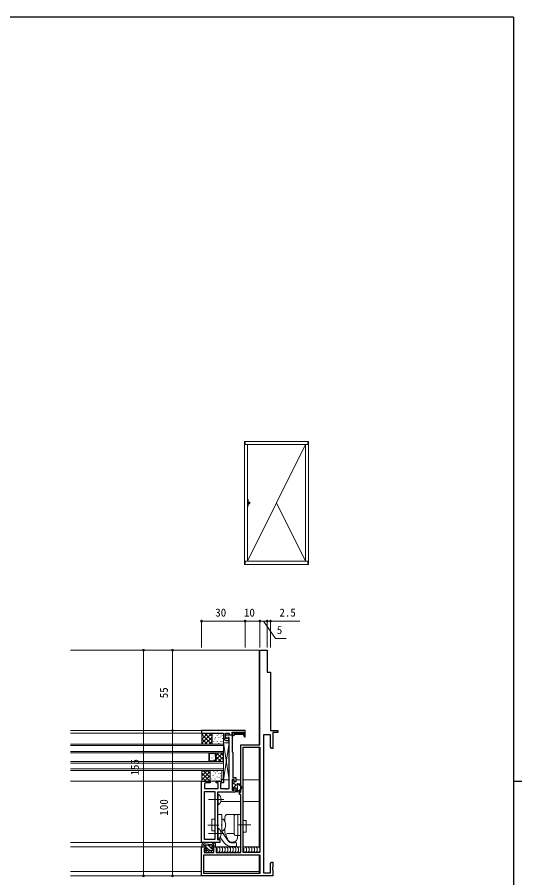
# Model space of a CAD drawing. Units: millimetres, scale not verified. Extents: x -793 to 793, y -564 to 564.
# Drawn here: x 411 to 758, y -33 to 559 of the extents above; entities that cross this region are included whole.
import ezdxf
from ezdxf.enums import TextEntityAlignment as Align

# ---------------------------------------------------------------- set-up
doc = ezdxf.new("R2010")
doc.units = ezdxf.units.MM
doc.header["$LTSCALE"] = 2
doc.layers.add('0-2_YKK_11', color=134, linetype='Continuous')
doc.layers.add('0-7_YKK_ZWAK', color=134, linetype='Continuous')
for name, color, linetype, lineweight in [('0-3_YKK_12', 40, 'Continuous', 18), ('0-4_YKK_13', 120, 'Continuous', 18), ('0-5_YKK_A1', 120, 'Continuous', 18), ('0-6_YKK_D', 200, 'Continuous', 18)]:
    doc.layers.add(name, color=color, linetype=linetype, lineweight=lineweight)
doc.styles.add('ＭＳ ゴシック', font='')
doc.styles.get('ＭＳ ゴシック').set_extended_font_data('MS Gothic')

msp = doc.modelspace()

# ---------------------------------------------------------------- linework, layer by layer
at = {"layer": '0-2_YKK_11'}
msp.add_line((554.7, 61.6), (555.8, 61.6), dxfattribs=at)
for points in [[(580.2, 65.6), (580.2, -29.4), (585.07, -29.4), (585.07, -22.991), (585.7, -21.9), (586.7, -21.9), (586.7, -25.442), (586.58, -25.625), (586.58, -26.175), (586.7, -26.358), (586.7, -26.442), (586.58, -26.625), (586.58, -27.175), (586.7, -27.358), (586.7, -31.4), (537.7, -31.4), (537.7, -11.4), (540.7, -11.4), (540.7, -12.9), (539.5, -12.51), (539.5, -15.4), (546.2, -15.4), (546.2, -12.413), (544.7, -12.9), (544.7, -11.4), (547.7, -11.4), (547.7, -15.4), (564.7, -15.4), (564.7, 24.6), (563.7, 24.6), (563.7, 26.1), (564.7, 26.1), (564.7, 58.6), (577.7, 58.6), (577.7, 123.6), (582.7, 123.6), (582.7, 108.6), (585.2, 108.6), (585.2, 68.6), (590.2, 68.6)], [(567.7, 68.6), (537.7, 68.6), (537.7, 66.6), (549.742, 66.6), (549.925, 66.72), (550.475, 66.72), (550.658, 66.6), (550.742, 66.6), (550.925, 66.72), (551.475, 66.72), (551.658, 66.6), (552.9, 66.6), (552.9, 63.4)], [(539.7, 31.5), (539.7, 28.6), (549.2, 28.6), (549.2, 32.5), (547.7, 32.5), (547.7, 33.6), (551.7, 33.6), (551.7, 35.1), (552.7, 35.1), (552.7, 32.6), (550.7, 32.6), (550.7, 28.6), (553.742, 28.6), (553.925, 28.48), (554.475, 28.48), (554.658, 28.6), (554.742, 28.6), (554.925, 28.48), (555.475, 28.48), (555.658, 28.6), (556.7, 28.6), (556.7, 63.6), (555.7, 63.6), (555.7, 63.103), (554.935, 62.824), (554.2, 64.4), (554.2, 65.6), (558.9, 65.6), (558.9, 66.8), (566.042, 66.8), (566.423, 66.14), (566.227, 65.8), (559.9, 65.8), (559.9, 64.8), (558.7, 64.8), (558.7, 53.8), (558.9, 53.6), (559.2, 53.3), (559.2, 36.1), (561.2, 36.1)], [(555.495, 62.93), (555.364, 62.9), (554.2, 62.9), (554.2, 66.6), (556.7, 66.6), (556.7, 65.6), (558.7, 65.6), (558.7, 67.4), (566.8, 67.4), (566.8, 66.017), (566.29, 65.722), (567.255, 64.051), (567.7, 64.17), (567.7, 68.6)], [(590.2, 68.6), (590.2, 67.1), (586.7, 67.1), (586.7, 56.1), (585.7, 56.1), (585.07, 57.191), (585.07, 65.6), (580.2, 65.6)], [(561.2, 36.1), (561.2, 33.1), (560.2, 33.1), (560.2, 34.9), (558.7, 34.9), (558.7, 27.5), (560.2, 27.5), (560.2, 29.1), (561.2, 29.1), (561.2, 27.1)], [(537.7, -8.4), (537.7, 33.6), (543.7, 33.6), (543.7, 32.5), (540.7, 32.5)], [(560.2, 26.1), (548.7, 26.1), (548.7, -6.4), (550.2, -6.4), (550.2, -8.4), (537.7, -8.4)]]:
    msp.add_lwpolyline(points, dxfattribs=at)
for points in [[(566.33, -15.4), (566.33, 56.97), (577.7, 56.97), (577.7, -15.4)], [(539.63, -6.47), (539.63, 26.67), (546.77, 26.67), (546.77, -6.47)], [(539.33, -17.03), (577.7, -17.03), (577.7, -29.77), (539.33, -29.77)]]:
    msp.add_lwpolyline(points, close=True, dxfattribs=at)
for centre, radius, start, end in [((554.7, 63.4), 1.8, 180.00001, 269.99999), ((555.8, 62.3), 0.7, 270.00002, 115.84192), ((540.7, 31.5), 1, 90.00001, 179.99999), ((560.2, 27.1), 1, 270.00001, 359.99999)]:
    msp.add_arc(centre, radius, start, end, dxfattribs=at)
at = {"layer": '0-3_YKK_12'}
for p, q in [((577.2, 123.6), (447.7, 123.6)), ((577.2, 123.6), (577.2, 58.6)), ((538, 68.6), (447.7, 68.6)), ((537.983, 66.6), (447.7, 66.6)), ((552.7, 58.1), (447.56, 58.1)), ((447.56, 54.1), (552.7, 54.1)), ((577.2, 56.97), (577.2, -11.4)), ((542.7, 47.1), (542.7, 53.1)), ((543.2, 51.052), (543.312, 51.052)), ((543.2, 48.222), (543.312, 48.222)), ((544.727, 52.467), (544.927, 52.467)), ((544.727, 49.637), (544.927, 49.637)), ((546.142, 51.052), (546.342, 51.052)), ((546.142, 48.222), (546.342, 48.222)), ((548.263, 47.1), (547.482, 47.882)), ((547.7, 51.363), (549.438, 53.1)), ((547.7, 48.534), (552.266, 53.1)), ((551.091, 47.1), (547.7, 50.492)), ((552.7, 48.32), (547.92, 53.1)), ((549.095, 47.1), (552.7, 50.706)), ((552.7, 51.149), (550.748, 53.1)), ((551.923, 47.1), (552.7, 47.877)), ((552.7, 46.1), (447.56, 46.1)), ((447.56, 42.1), (552.7, 42.1)), ((538, 33.6), (447.7, 33.6)), ((558.705, 34.668), (560.195, 34.668)), ((561.2, 34.668), (564.7, 34.668)), ((566.33, 34.668), (577.2, 34.668)), ((550.944, 19.6), (564.7, 19.6)), ((566.33, 19.6), (577.2, 19.6)), ((538, -8.4), (447.7, -8.4)), ((538, -11.4), (447.7, -11.4)), ((547.4, -11.4), (564.7, -11.4)), ((566.33, -11.4), (577.2, -11.4)), ((577.2, -17.03), (577.2, -29.77)), ((537.7, -28.4), (447.7, -28.4)), ((577.2, -28.4), (539.33, -28.4)), ((577.2, -31.4), (447.7, -31.4))]:
    msp.add_line(p, q, dxfattribs=at)
for points in [[(447.56, 59.1), (552.7, 59.1), (552.7, 53.1), (447.56, 53.1)], [(543.2, 47.6), (543.2, 52.6), (546.493, 52.6), (547.2, 51.893), (547.2, 48.308)], [(543.2, 47.6), (546.493, 47.6), (547.2, 48.308)], [(447.56, 47.1), (552.7, 47.1), (552.7, 41.1), (447.56, 41.1)]]:
    msp.add_lwpolyline(points, dxfattribs=at)
msp.add_lwpolyline([(552.7, 53.1), (546.7, 53.1), (547.7, 52.1), (547.7, 48.1), (546.7, 47.1), (552.7, 47.1)], close=True, dxfattribs=at)
at = {"layer": '0-4_YKK_13'}
for p, q in [((537.699, 66.6), (544.9, 66.6)), ((544.743, 66.6), (537.899, 59.757)), ((541.915, 66.6), (537.899, 62.585)), ((539.086, 66.6), (537.899, 65.414)), ((544.472, 59.1), (537.899, 65.673)), ((544.9, 61.5), (539.8, 66.6)), ((544.9, 64.329), (542.628, 66.6)), ((544.9, 66.6), (544.9, 59.4)), ((544.9, 59.801), (544.9, 66.3)), ((545.2, 66.6), (552.6, 66.6)), ((546.04, 64.936), (546.04, 65.136)), ((547.243, 66.091), (547.243, 66.291)), ((548.326, 64.888), (548.326, 65.088)), ((549.36, 65.995), (549.36, 66.195)), ((551.055, 66.043), (551.055, 66.243)), ((551.877, 65.001), (551.877, 65.201)), ((552.9, 59.4), (552.9, 66.3)), ((537.699, 59.1), (537.899, 59.3)), ((541.643, 59.1), (537.899, 62.844)), ((538.815, 59.1), (537.899, 60.016)), ((544.9, 63.929), (540.071, 59.1)), ((544.9, 61.101), (542.899, 59.1)), ((546.136, 60.93), (546.136, 61.13)), ((546.787, 62.633), (546.787, 62.833)), ((547.339, 63.685), (547.339, 63.885)), ((547.435, 59.678), (547.435, 59.878)), ((548.422, 60.881), (548.422, 61.081)), ((549.529, 63.637), (549.529, 63.837)), ((549.625, 59.63), (549.625, 59.83)), ((550.852, 60.954), (550.852, 61.154)), ((550.983, 63.877), (550.983, 64.077)), ((551.973, 60.995), (551.973, 61.195)), ((552.08, 62.936), (552.08, 63.136)), ((556.7, 60.1), (552.696, 34.6)), ((552.696, 60.1), (556.7, 34.6)), ((544.9, 59.1), (537.699, 59.1)), ((545.2, 59.1), (552.6, 59.1)), ((544.004, 41.1), (537.704, 41.1)), ((541.648, 41.1), (537.904, 37.356)), ((538.819, 41.1), (537.904, 40.184)), ((543.704, 40.328), (537.904, 34.528)), ((543.403, 33.6), (537.904, 39.099)), ((540.574, 33.6), (537.904, 36.271)), ((543.704, 36.128), (538.731, 41.1)), ((543.704, 37.499), (539.804, 33.6)), ((543.704, 38.956), (541.559, 41.1)), ((543.704, 40.8), (543.704, 33.9)), ((544.004, 41.1), (551.404, 41.1)), ((544.939, 39.27), (544.939, 39.07)), ((545.591, 37.567), (545.591, 37.367)), ((546.143, 36.515), (546.143, 36.315)), ((546.239, 40.522), (546.239, 40.322)), ((547.225, 39.319), (547.225, 39.119)), ((548.332, 36.563), (548.332, 36.363)), ((548.429, 40.57), (548.429, 40.37)), ((549.656, 39.246), (549.656, 39.046)), ((549.787, 36.323), (549.787, 36.123)), ((550.777, 39.205), (550.777, 39.005)), ((550.884, 37.264), (550.884, 37.064)), ((551.704, 40.8), (551.704, 33.9)), ((537.704, 33.6), (537.904, 33.799)), ((544.004, 33.6), (537.704, 33.6)), ((538.246, 33.6), (537.904, 33.942)), ((543.704, 34.671), (542.632, 33.6)), ((544.004, 33.6), (551.404, 33.6)), ((544.843, 35.264), (544.843, 35.064)), ((546.046, 34.109), (546.046, 33.909)), ((547.129, 35.312), (547.129, 35.112)), ((548.164, 34.205), (548.164, 34.005)), ((549.859, 34.157), (549.859, 33.957)), ((550.681, 35.199), (550.681, 34.999)), ((558.701, 34), (558.701, 29)), ((558.701, 31.25), (559.901, 32.45)), ((558.716, 34.093), (558.908, 34.286)), ((558.928, 28.649), (561.472, 31.193)), ((559.601, 34.3), (559.001, 34.3)), ((562.301, 27.661), (562.301, 30.137)), ((549.209, 24.851), (548.7, 24.851)), ((548.7, 24.851), (548.7, 17.351)), ((558.789, 28.788), (559.389, 28.188)), ((559.901, 28.4), (559.901, 28.8)), ((561.301, 28.193), (562.301, 29.193)), ((561.601, 26.4), (563.037, 26.4)), ((562.301, 26.95), (562.301, 26.4)), ((563.173, 27.2), (562.762, 27.2)), ((553.06, 21.101), (542.51, 21.101)), ((548.7, 10.499), (548.7, -3.401)), ((551.4, 10.799), (549, 10.799)), ((551.7, 4.057), (551.7, 10.499)), ((553.7, 8.849), (553.7, 5.846)), ((562.7, 10.849), (555.7, 10.849)), ((560.2, 9.849), (560.2, -2.651)), ((541.976, 3.549), (549.564, 3.549)), ((549.209, 1.35), (548.7, 1.35)), ((548.7, 1.35), (548.7, -6.15)), ((551.7, -1.149), (551.7, 3.14)), ((553.7, 1.351), (553.7, -1.776)), ((563.036, 3.599), (571.624, 3.599)), ((553.06, -2.4), (542.51, -2.4)), ((550.428, -4.929), (553.44, -8.854)), ((555.833, -7.209), (551.79, -1.436)), ((553.7, -1.776), (555.466, -6.041)), ((560.2, -2.401), (555.456, -2.401)), ((562.4, -5.086), (562.4, -3.651)), ((538, -11.1), (538, -9.558)), ((538, -10.2), (547.4, -10.2)), ((541, -11.4), (538.3, -11.4)), ((538.448, -9.061), (544.61, -8.413)), ((540.604, -11.4), (539.404, -10.2)), ((539.604, -10.146), (544.736, -9.607)), ((541, -12.38), (541, -11.4)), ((542.529, -13.325), (541, -11.795)), ((544.4, -12.367), (542.233, -10.2)), ((544.4, -11.4), (547.1, -11.4)), ((544.4, -12.9), (544.4, -11.4)), ((546.261, -11.4), (545.061, -10.2)), ((545.9, -10.2), (545.9, -9.4)), ((546.9, -8.9), (546.4, -8.9)), ((547.4, -11.1), (547.4, -9.4)), ((564.7, -11.4), (547.4, -11.4)), ((558.2, -11.201), (561.2, -11.201)), ((560.255, -8.591), (558.972, -8.691)), ((559.308, -8.148), (559.921, -8.04)), ((561.682, -9.148), (561.482, -8.599)), ((561.7, -10.701), (561.7, -9.251)), ((563.9, -11.4), (564.7, -12.2)), ((577.7, -11.4), (566.33, -11.4)), ((540.188, -13.812), (539.788, -13.412)), ((540.48, -12.9), (540, -12.9)), ((541.851, -13.9), (540.4, -13.9)), ((540.7, -12.033), (541, -12.333)), ((541.067, -12.57), (541.067, -13.277)), ((545.4, -13.9), (543.549, -13.9)), ((544.4, -12.067), (544.7, -12.367)), ((545.4, -12.9), (544.4, -12.9)), ((544.734, -12.625), (544.734, -12.901)), ((545.694, -13.661), (544.933, -12.9)), ((546.2, -14.767), (545.567, -15.4)), ((545.7, -13.2), (545.7, -13.6)), ((564.7, -14.6), (563.9, -15.4))]:
    msp.add_line(p, q, dxfattribs=at)
for points in [[(537.699, 66.6), (537.899, 66.4), (537.899, 59.3)], [(537.704, 41.101), (537.904, 40.901), (537.904, 33.799)], [(561.801, 31.003), (559.901, 32.1), (559.901, 34)], [(549.209, 24.851), (549.209, 17.351), (548.7, 17.351)], [(560.201, 29.1), (561.301, 29.1), (561.301, 26.7)], [(561.2, -3.651), (562.7, -3.651), (562.7, 10.849)], [(562.7, -3.651), (564.7, -3.651), (564.7, 10.849), (562.7, 10.849)], [(549.209, 1.35), (549.209, -6.15), (548.7, -6.15)], [(547.7, -11.7), (548.4, -12.4), (548.4, -14.4), (547.7, -15.1)], [(549.234, -11.4), (550.234, -12.4), (550.234, -14.4), (549.234, -15.4)], [(551.067, -11.4), (552.067, -12.4), (552.067, -14.4), (551.067, -15.4)], [(552.9, -11.4), (553.9, -12.4), (553.9, -14.4), (552.9, -15.4)], [(554.734, -11.4), (555.734, -12.4), (555.734, -14.4), (554.734, -15.4)], [(556.567, -11.4), (557.567, -12.4), (557.567, -14.4), (556.567, -15.4)], [(558.4, -11.4), (559.4, -12.4), (559.4, -14.4), (558.4, -15.4)], [(560.234, -11.4), (561.234, -12.4), (561.234, -14.4), (560.234, -15.4)], [(562.067, -11.4), (563.067, -12.4), (563.067, -14.4), (562.067, -15.4)], [(567.533, -11.4), (568.533, -12.4), (568.533, -14.4), (567.533, -15.4)], [(569.367, -11.4), (570.367, -12.4), (570.367, -14.4), (569.367, -15.4)], [(571.2, -11.4), (572.2, -12.4), (572.2, -14.4), (571.2, -15.4)], [(573.033, -11.4), (574.033, -12.4), (574.033, -14.4), (573.033, -15.4)], [(574.867, -11.4), (575.867, -12.4), (575.867, -14.4), (574.867, -15.4)], [(576.7, -11.4), (577.7, -12.4), (577.7, -14.4), (576.7, -15.4)], [(541.067, -13.901), (541.067, -14.4), (540.067, -15.4)], [(542.9, -13.335), (542.9, -14.4), (541.9, -15.4)], [(544.734, -13.901), (544.734, -14.4), (543.734, -15.4)], [(566.33, -12.03), (566.7, -12.4), (566.7, -14.4), (566.33, -14.77)]]:
    msp.add_lwpolyline(points, dxfattribs=at)
for points in [[(552.696, 60.1), (556.7, 60.1), (556.7, 34.6), (552.696, 34.6)], [(544.77, -0.451), (546.77, -0.451), (546.77, 7.549), (544.77, 7.549)], [(566.33, 6.599), (568.33, 6.599), (568.33, -1.401), (566.33, -1.401)]]:
    msp.add_lwpolyline(points, close=True, dxfattribs=at)
for centre, radius, start, end in [((545.2, 66.3), 0.3, 90, 180), ((552.6, 66.3), 0.3, 0, 90), ((545.2, 59.4), 0.3, 180, 270), ((552.6, 59.4), 0.3, 270, 0), ((544.004, 40.8), 0.3, 90, 180), ((551.404, 40.8), 0.3, 0, 90), ((544.004, 33.9), 0.3, 180, 270), ((551.404, 33.9), 0.3, 270, 0), ((559.001, 34), 0.3, 90, 180), ((559.601, 34), 0.3, 360, 90), ((561.301, 30.137), 1, 0, 60), ((562.665, 31.65), 0.45, 83.8175, 300.29584), ((562.401, 29.215), 2.9, 285.36215, 83.8175), ((563.043, 31.003), 0.3, 70.24482, 120.29584), ((562.401, 29.215), 2.2, 297.03425, 70.24482), ((546.673, 21.101), 4.527, 304.06671, 55.93329), ((559.001, 29), 0.3, 180, 225), ((559.601, 28.4), 0.3, 225, 0), ((559.901, 29.1), 0.3, 360, 270), ((561.601, 26.7), 0.3, 180, 270), ((562.301, 27.2), 0.25, 123.05573, 326.94427), ((562.001, 27.661), 0.3, 303.05573, 0), ((562.762, 26.9), 0.3, 90, 146.94427), ((563.037, 26.9), 0.5, 270, 285.36215), ((563.173, 27.7), 0.5, 270, 297.03425), ((549, 10.499), 0.3, 90, 180), ((551.4, 10.499), 0.3, 0, 90), ((548.9, 3.599), 5.3, 306.68934, 53.31066), ((555.7, 8.849), 2, 90, 180), ((561.2, 9.849), 1, 90, 180), ((546.673, -2.4), 4.527, 304.06671, 55.93329), ((551.7, 3.599), 0.3, 113.57818, 246.42182), ((551.5, 4.057), 0.2, 293.57818, 360), ((551.5, 3.14), 0.2, 360, 66.42182), ((552.2, -1.149), 0.5, 180, 215), ((555.456, -3.401), 1, 90, 202.5), ((559.4, -5.086), 3, 280, 0), ((561.2, -2.651), 1, 180, 270), ((559.4, -5.086), 3, 338.16684, 0), ((538.5, -9.558), 0.5, 95.99701, 180), ((538.3, -11.1), 0.3, 180, 270), ((539.093, -10.209), 0.3, 37.01073, 178.28661), ((539.573, -9.847), 0.3, 217.01073, 275.99701), ((544.673, -9.01), 0.6, 275.99701, 95.99701), ((546.4, -9.4), 0.5, 90, 180), ((546.9, -9.4), 0.5, 0, 90), ((547.1, -11.1), 0.3, 270, 0), ((558.2, -5.201), 6, 217.5, 270), ((558.7, -4.701), 3.5, 202.5, 280), ((558.7, -5.201), 3.5, 215, 274.45521), ((559.983, -5.101), 3.5, 274.45521, 288.67172), ((561.2, -8.701), 0.3, 20, 108.67172), ((561.2, -10.701), 0.5, 270, 0), ((561.4, -9.251), 0.3, 0, 20), ((540, -13.2), 0.3, 90, 225), ((540.4, -13.6), 0.3, 225, 270), ((540.48, -13.2), 0.3, 30, 90), ((541, -12.9), 0.3, 210, 60), ((541.3, -12.38), 0.3, 180, 240), ((541.851, -13.6), 0.3, 270, 340.52878), ((542.7, -13.9), 0.6, 19.47122, 160.52878), ((543.549, -13.6), 0.3, 199.47122, 270), ((545.4, -13.2), 0.3, 0, 90), ((545.4, -13.6), 0.3, 270, 0)]:
    msp.add_arc(centre, radius, start, end, dxfattribs=at)
at = {"layer": '0-5_YKK_A1'}
for p, q in [((567.64, 267.1), (567.64, 264.9)), ((610.84, 267.1), (610.84, 264.9)), ((611.2, 267.1), (611.2, 182.6)), ((567.64, 264.9), (610.84, 264.9)), ((569.24, 264.9), (569.24, 184.9)), ((609.24, 264.9), (569.24, 184.9)), ((609.24, 264.9), (609.24, 184.9)), ((569.04, 224.9), (571.08, 224.9)), ((569.24, 227.3), (569.24, 222.5)), ((569.24, 227.3), (569.24, 222.5)), ((569.24, 227.3), (569.781, 227.281)), ((569.82, 227.241), (569.82, 225.61)), ((569.829, 225.598), (570.24, 225.488)), ((570.26, 225.149), (570.24, 225.149)), ((570.26, 225.488), (570.26, 224.312)), ((570.545, 225.453), (570.26, 225.488)), ((570.58, 225.413), (570.58, 224.387)), ((570.72, 225.291), (570.58, 225.291)), ((570.72, 225.351), (570.72, 225.268)), ((570.86, 225.351), (570.72, 225.351)), ((570.72, 225.098), (570.72, 224.449)), ((570.88, 225.331), (570.88, 224.469)), ((609.24, 184.9), (589.24, 224.9)), ((569.781, 222.519), (569.24, 222.5)), ((569.82, 224.19), (569.82, 222.559)), ((570.24, 224.651), (570.26, 224.651)), ((570.545, 224.347), (570.26, 224.312)), ((570.72, 224.509), (570.58, 224.509)), ((570.86, 224.449), (570.72, 224.449)), ((567.64, 184.9), (610.84, 184.9)), ((567.64, 184.9), (567.64, 182.6)), ((610.84, 184.9), (610.84, 182.6)), ((567.28, 182.6), (611.2, 182.6))]:
    msp.add_line(p, q, dxfattribs=at)
for points in [[(611.2, 267.1), (567.28, 267.1), (567.28, 182.6)], [(570.24, 225.488), (570.24, 224.312), (569.829, 224.202)]]:
    msp.add_lwpolyline(points, dxfattribs=at)
for centre, radius, start, end in [((569.78, 227.241), 0.04, 0, 88), ((570.54, 225.413), 0.04, 0, 83), ((570.86, 225.331), 0.02, 0, 90), ((569.78, 222.559), 0.04, 272, 0), ((570.54, 224.387), 0.04, 277, 0), ((570.86, 224.469), 0.02, 270, 0)]:
    msp.add_arc(centre, radius, start, end, dxfattribs=at)
at = {"layer": '0-6_YKK_D'}
for p, q in [((537.7, 125.6), (537.7, 144.6)), ((537.7, 143.6), (567.7, 143.6)), ((567.7, 125.6), (567.7, 144.6)), ((567.7, 125.6), (567.7, 144.6)), ((567.7, 143.6), (577.7, 143.6)), ((577.7, 125.6), (577.7, 144.6)), ((577.7, 125.6), (577.7, 144.6)), ((577.7, 143.6), (582.7, 143.6)), ((582.7, 143.6), (580.15, 143.6)), ((582.7, 125.6), (582.7, 144.6)), ((582.7, 125.6), (582.7, 144.6)), ((582.7, 143.6), (585.2, 143.6)), ((585.2, 125.6), (585.2, 144.6)), ((585.2, 143.6), (605.317, 143.6)), ((497.7, 123.6), (497.7, -31.4)), ((517.7, 68.6), (517.7, 123.6)), ((517.7, 68.6), (517.7, -31.4))]:
    msp.add_line(p, q, dxfattribs=at)
msp.add_lwpolyline([(580.2, 143.6), (588.473, 131.6), (595.82, 131.6)], dxfattribs=at)
for centre in [(537.7, 143.6), (567.7, 143.6), (567.7, 143.6), (577.7, 143.6), (577.7, 143.6), (582.7, 143.6), (582.7, 143.6), (585.2, 143.6), (497.7, 123.6), (517.7, 123.6), (517.7, 68.6), (517.7, 68.6), (497.7, -31.4), (517.7, -31.4)]:
    msp.add_circle(centre, 0.637, dxfattribs=at)
at = {"layer": '0-7_YKK_ZWAK'}
for p, q in [((752.2, 558.6), (-787.8, 558.6)), ((752.2, 558.6), (752.2, -491.4)), ((752.2, 33.6), (757.8, 33.6))]:
    msp.add_line(p, q, dxfattribs=at)

# ---------------------------------------------------------------- texts
at = {"layer": '0-6_YKK_D', "style": 'ＭＳ ゴシック'}
for s, p in [('30', (547.16, 145.1)), ('10', (566.862, 145.1)), ('2.5', (591.246, 145.1)), ('5', (589.419, 133.1))]:
    msp.add_text(s, height=5.499, dxfattribs=at).set_placement(p, align=Align.BOTTOM_LEFT)
for s, p in [('55', (516.2, 90.645)), ('155', (496.2, 37.62)), ('100', (516.2, 10.035))]:
    msp.add_text(s, height=5.499, rotation=90, dxfattribs=at).set_placement(p, align=Align.BOTTOM_LEFT)

doc.saveas('drawing.dxf')
